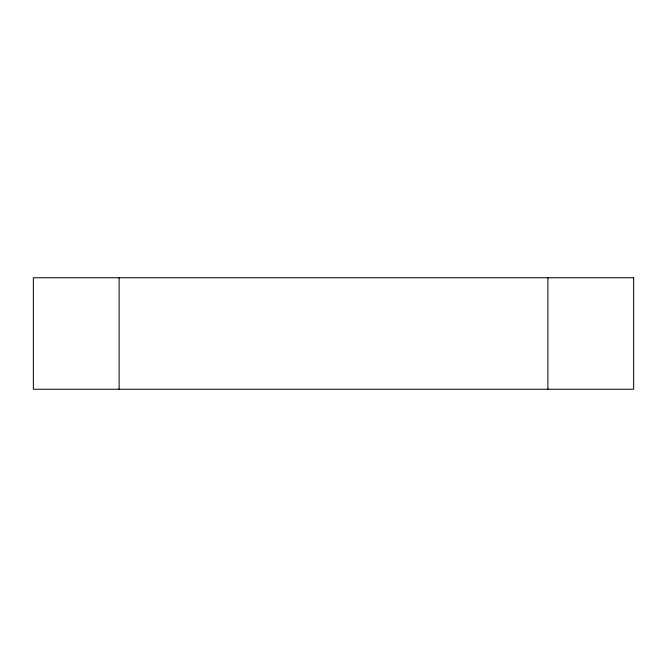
<?xml version="1.0" encoding="UTF-8"?>
<svg xmlns="http://www.w3.org/2000/svg" width="667" height="667" viewBox="0 0 667 667"><rect width="100%" height="100%" fill="white"/><g stroke="black" fill="none" stroke-linecap="round" stroke-linejoin="round"><path stroke-width="1" d="M547.89 277.755L547.89 389.245M119.11 277.755L119.11 389.245M633.65 277.755L33.35 277.755L33.35 389.245L633.65 389.245L633.65 277.755"/></g></svg>
